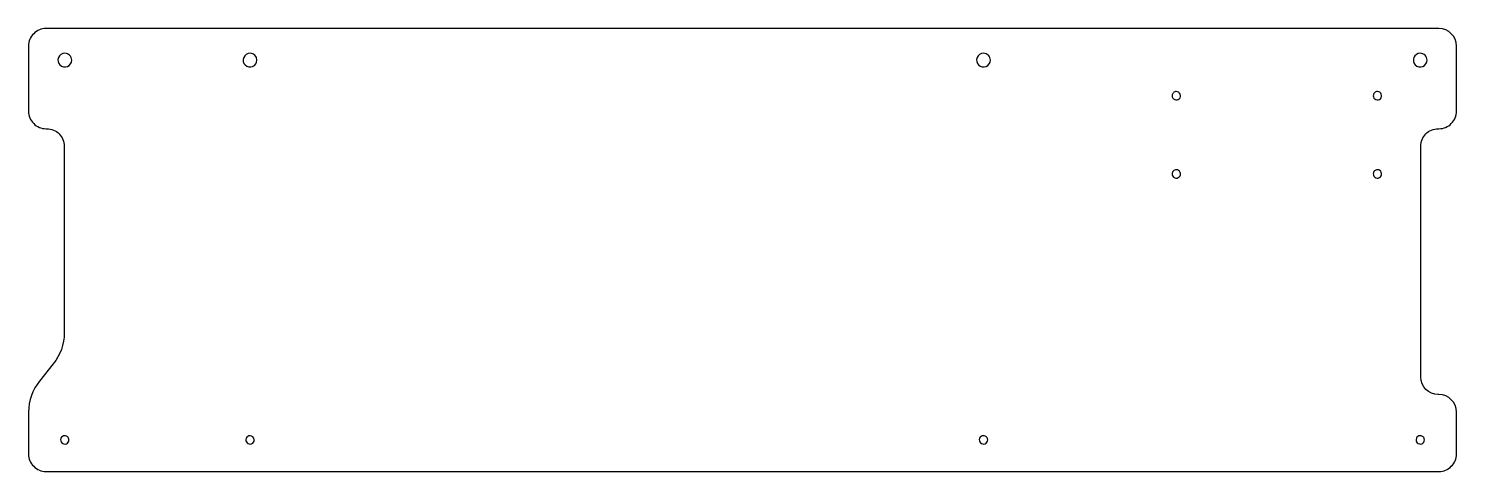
# Model space of a CAD drawing. Extents: x -12 to 312, y 209 to 309.
import ezdxf

# ---------------------------------------------------------------- set-up
doc = ezdxf.new("R2010")
doc.units = 0
doc.layers.add('Layer_1', color=7, linetype='CONTINUOUS')

msp = doc.modelspace()

# ---------------------------------------------------------------- linework, layer by layer
at = {"layer": 'Layer_1', "color": 6}
for p, q in [((308.30389, 309.230871), (-8.263059, 309.230871)), ((-12.232289, 305.262121), (-12.232289, 290.436591)), ((-12.231809, 305.262121), (-12.232289, 305.262121)), ((312.27341, 290.436591), (312.2728, 305.262121)), ((-3.999342, 303.6193), (-3.999342, 303.6193)), ((38.100184, 303.6193), (38.100184, 303.6193)), ((204.78888, 303.6193), (204.78888, 303.6193)), ((304.03659, 303.6193), (304.03659, 303.6193)), ((247.66002, 293.96011), (247.66002, 293.96011)), ((293.37508, 293.96011), (293.37508, 293.96011)), ((-8.263539, 286.467841), (-8.088106, 286.467841)), ((308.13151, 286.467841), (308.30482, 286.467841)), ((-4.119372, 282.499091), (-4.11954, 240.051351)), ((304.16602, 229.997181), (304.16302, 282.499091)), ((247.66002, 276.18271), (247.66002, 276.18271)), ((293.37508, 276.18271), (293.37508, 276.18271)), ((-6.611638, 232.993831), (-9.739406, 229.117171)), ((308.30326, 226.028411), (308.13503, 226.028421)), ((-12.231602, 222.059651), (-12.231874, 212.532121)), ((312.27233, 212.532121), (312.2721, 222.059651)), ((-3.999342, 216.68704), (-3.999342, 216.68704)), ((38.100184, 216.68704), (38.100184, 216.68704)), ((204.78888, 216.68704), (204.78888, 216.68704)), ((304.03659, 216.68704), (304.03659, 216.68704)), ((-8.263238, 208.563371), (17.923994, 208.563371)), ((17.923994, 208.563371), (255.01185, 208.563371)), ((255.01185, 208.563371), (308.30367, 208.563371))]:
    msp.add_line(p, q, dxfattribs=at)
for points in [[(-8.263059, 309.230871), (-9.315637, 309.230871), (-10.325104, 308.812736), (-11.069389, 308.068451)], [(312.2728, 305.262121), (312.27271, 307.454027), (310.495796, 309.23087), (308.30389, 309.230871)], [(-11.069389, 308.068451), (-11.813674, 307.324166), (-12.231809, 306.314699), (-12.231809, 305.262121)], [(-5.445214, 302.6532), (-5.687446, 302.068399), (-5.553551, 301.395265), (-5.105964, 300.947678)], [(-3.999342, 303.6193), (-4.632325, 303.6193), (-5.202981, 303.238), (-5.445214, 302.6532)], [(-2.89272, 303.160922), (-3.186214, 303.454417), (-3.584278, 303.6193), (-3.999342, 303.6193)], [(-3.400442, 300.608428), (-2.815642, 300.850661), (-2.434342, 301.421317), (-2.434342, 302.0543)], [(-2.434342, 302.0543), (-2.434342, 302.469364), (-2.599225, 302.867428), (-2.89272, 303.160922)], [(36.654312, 302.6532), (36.41208, 302.068399), (36.545975, 301.395265), (36.993562, 300.947678)], [(38.100184, 303.6193), (37.467201, 303.6193), (36.896545, 303.238), (36.654312, 302.6532)], [(39.665184, 302.0543), (39.665184, 302.918626), (38.96451, 303.6193), (38.100184, 303.6193)], [(38.699084, 300.608428), (39.283884, 300.850661), (39.665184, 301.421317), (39.665184, 302.0543)], [(203.343008, 302.6532), (203.100776, 302.068399), (203.234671, 301.395265), (203.682258, 300.947678)], [(204.78888, 303.6193), (204.155897, 303.6193), (203.585241, 303.238), (203.343008, 302.6532)], [(205.895502, 303.160922), (205.602008, 303.454417), (205.203944, 303.6193), (204.78888, 303.6193)], [(205.38778, 300.608428), (205.97258, 300.850661), (206.35388, 301.421317), (206.35388, 302.0543)], [(206.35388, 302.0543), (206.35388, 302.469364), (206.188997, 302.867428), (205.895502, 303.160922)], [(302.590718, 302.6532), (302.348486, 302.068399), (302.482381, 301.395265), (302.929968, 300.947678)], [(304.03659, 303.6193), (303.403607, 303.6193), (302.832951, 303.238), (302.590718, 302.6532)], [(305.143212, 303.160922), (304.849718, 303.454417), (304.451654, 303.6193), (304.03659, 303.6193)], [(304.63549, 300.608428), (305.22029, 300.850661), (305.60159, 301.421317), (305.60159, 302.0543)], [(305.60159, 302.0543), (305.60159, 302.469364), (305.436707, 302.867428), (305.143212, 303.160922)], [(-5.105964, 300.947678), (-4.658377, 300.500091), (-3.985243, 300.366196), (-3.400442, 300.608428)], [(36.993562, 300.947678), (37.441149, 300.500091), (38.114283, 300.366196), (38.699084, 300.608428)], [(203.682258, 300.947678), (204.129845, 300.500091), (204.802979, 300.366196), (205.38778, 300.608428)], [(302.929968, 300.947678), (303.377555, 300.500091), (304.050689, 300.366196), (304.63549, 300.608428)], [(247.938269, 294.631861), (247.760109, 294.453702), (247.66002, 294.212066), (247.66002, 293.96011)], [(247.66002, 293.96011), (247.66002, 293.575871), (247.89148, 293.229466), (248.246471, 293.082424)], [(248.61002, 294.91011), (248.358064, 294.91011), (248.116428, 294.810021), (247.938269, 294.631861)], [(248.246471, 293.082424), (248.601461, 292.935383), (249.010073, 293.01666), (249.281771, 293.288359)], [(249.487706, 294.323659), (249.340664, 294.67865), (248.994259, 294.91011), (248.61002, 294.91011)], [(249.281771, 293.288359), (249.55347, 293.560057), (249.634747, 293.968669), (249.487706, 294.323659)], [(293.653329, 294.631861), (293.475169, 294.453702), (293.37508, 294.212066), (293.37508, 293.96011)], [(293.37508, 293.96011), (293.37508, 293.575871), (293.60654, 293.229466), (293.961531, 293.082424)], [(294.32508, 294.91011), (294.073124, 294.91011), (293.831488, 294.810021), (293.653329, 294.631861)], [(293.961531, 293.082424), (294.316521, 292.935383), (294.725133, 293.01666), (294.996831, 293.288359)], [(295.202766, 294.323659), (295.055724, 294.67865), (294.709319, 294.91011), (294.32508, 294.91011)], [(294.996831, 293.288359), (295.26853, 293.560057), (295.349807, 293.968669), (295.202766, 294.323659)], [(-12.232289, 290.436591), (-12.232289, 289.384013), (-11.814154, 288.374546), (-11.069869, 287.630261)], [(311.111094, 287.63027), (311.855354, 288.37456), (312.273453, 289.384028), (312.27341, 290.436591)], [(-11.069869, 287.630261), (-10.325584, 286.885976), (-9.316117, 286.467841), (-8.263539, 286.467841)], [(-8.088106, 286.467841), (-7.03553, 286.467841), (-6.026064, 286.049706), (-5.281782, 285.30542)], [(305.325271, 285.305406), (306.069515, 286.049699), (307.078956, 286.467842), (308.13151, 286.467841)], [(308.30482, 286.467841), (309.357383, 286.467841), (310.366834, 286.885981), (311.111094, 287.63027)], [(-5.281782, 285.30542), (-4.537499, 284.561135), (-4.119368, 283.551668), (-4.119372, 282.499091)], [(304.16302, 282.499091), (304.16295, 283.551646), (304.581027, 284.561114), (305.325271, 285.305406)], [(247.938269, 276.854461), (247.760109, 276.676302), (247.66002, 276.434666), (247.66002, 276.18271)], [(247.66002, 276.18271), (247.66002, 275.798471), (247.89148, 275.452066), (248.246471, 275.305024)], [(248.61002, 277.13271), (248.358064, 277.13271), (248.116428, 277.032621), (247.938269, 276.854461)], [(249.487706, 276.546259), (249.340664, 276.90125), (248.994259, 277.13271), (248.61002, 277.13271)], [(249.281771, 275.510959), (249.55347, 275.782657), (249.634747, 276.191269), (249.487706, 276.546259)], [(293.653329, 276.854461), (293.475169, 276.676302), (293.37508, 276.434666), (293.37508, 276.18271)], [(293.37508, 276.18271), (293.37508, 275.798471), (293.60654, 275.452066), (293.961531, 275.305024)], [(294.32508, 277.13271), (294.073124, 277.13271), (293.831488, 277.032621), (293.653329, 276.854461)], [(295.202766, 276.546259), (295.055724, 276.90125), (294.709319, 277.13271), (294.32508, 277.13271)], [(294.996831, 275.510959), (295.26853, 275.782657), (295.349807, 276.191269), (295.202766, 276.546259)], [(248.246471, 275.305024), (248.601461, 275.157983), (249.010073, 275.23926), (249.281771, 275.510959)], [(293.961531, 275.305024), (294.316521, 275.157983), (294.725133, 275.23926), (294.996831, 275.510959)], [(-4.11954, 240.051351), (-4.11955, 237.483219), (-4.99904, 234.992539), (-6.611638, 232.993831)], [(-9.739406, 229.117171), (-11.352007, 227.118459), (-12.231528, 224.627789), (-12.231602, 222.059651)], [(308.13503, 226.028421), (305.943108, 226.028431), (304.166168, 227.805259), (304.16602, 229.997181)], [(312.2721, 222.059651), (312.272046, 224.251546), (310.495154, 226.028401), (308.30326, 226.028411)], [(-4.877028, 216.100589), (-5.024069, 215.745599), (-4.942792, 215.336987), (-4.671093, 215.065289)], [(-3.999342, 216.68704), (-4.383581, 216.68704), (-4.729986, 216.45558), (-4.877028, 216.100589)], [(-4.671093, 215.065289), (-4.399395, 214.79359), (-3.990783, 214.712313), (-3.635793, 214.859354)], [(-3.327591, 216.408791), (-3.50575, 216.586951), (-3.747386, 216.68704), (-3.999342, 216.68704)], [(-3.635793, 214.859354), (-3.280802, 215.006396), (-3.049342, 215.352801), (-3.049342, 215.73704)], [(-3.049342, 215.73704), (-3.049342, 215.988996), (-3.149431, 216.230632), (-3.327591, 216.408791)], [(37.222498, 216.100589), (37.075457, 215.745599), (37.156734, 215.336987), (37.428433, 215.065289)], [(38.100184, 216.68704), (37.715945, 216.68704), (37.36954, 216.45558), (37.222498, 216.100589)], [(37.428433, 215.065289), (37.700131, 214.79359), (38.108743, 214.712313), (38.463733, 214.859354)], [(39.050184, 215.73704), (39.050184, 216.261711), (38.624855, 216.68704), (38.100184, 216.68704)], [(38.463733, 214.859354), (38.818724, 215.006396), (39.050184, 215.352801), (39.050184, 215.73704)], [(203.911194, 216.100589), (203.764153, 215.745599), (203.84543, 215.336987), (204.117129, 215.065289)], [(204.78888, 216.68704), (204.404641, 216.68704), (204.058236, 216.45558), (203.911194, 216.100589)], [(204.117129, 215.065289), (204.388827, 214.79359), (204.797439, 214.712313), (205.152429, 214.859354)], [(205.460631, 216.408791), (205.282472, 216.586951), (205.040836, 216.68704), (204.78888, 216.68704)], [(205.152429, 214.859354), (205.50742, 215.006396), (205.73888, 215.352801), (205.73888, 215.73704)], [(205.73888, 215.73704), (205.73888, 215.988996), (205.638791, 216.230632), (205.460631, 216.408791)], [(303.158904, 216.100589), (303.011863, 215.745599), (303.09314, 215.336987), (303.364839, 215.065289)], [(304.03659, 216.68704), (303.652351, 216.68704), (303.305946, 216.45558), (303.158904, 216.100589)], [(303.364839, 215.065289), (303.636537, 214.79359), (304.045149, 214.712313), (304.400139, 214.859354)], [(304.708341, 216.408791), (304.530182, 216.586951), (304.288546, 216.68704), (304.03659, 216.68704)], [(304.400139, 214.859354), (304.75513, 215.006396), (304.98659, 215.352801), (304.98659, 215.73704)], [(304.98659, 215.73704), (304.98659, 215.988996), (304.886501, 216.230632), (304.708341, 216.408791)], [(-12.231874, 212.532121), (-12.231904, 211.479554), (-11.813794, 210.470086), (-11.069528, 209.725798)], [(311.109969, 209.725796), (311.85424, 210.470084), (312.272355, 211.479551), (312.27233, 212.532121)], [(-11.069528, 209.725798), (-10.325261, 208.98151), (-9.315805, 208.563371), (-8.263238, 208.563371)], [(308.30367, 208.563371), (309.35624, 208.56337), (310.365698, 208.981508), (311.109969, 209.725796)]]:
    msp.add_open_spline(points, degree=3, dxfattribs=at)

doc.saveas('drawing.dxf')
